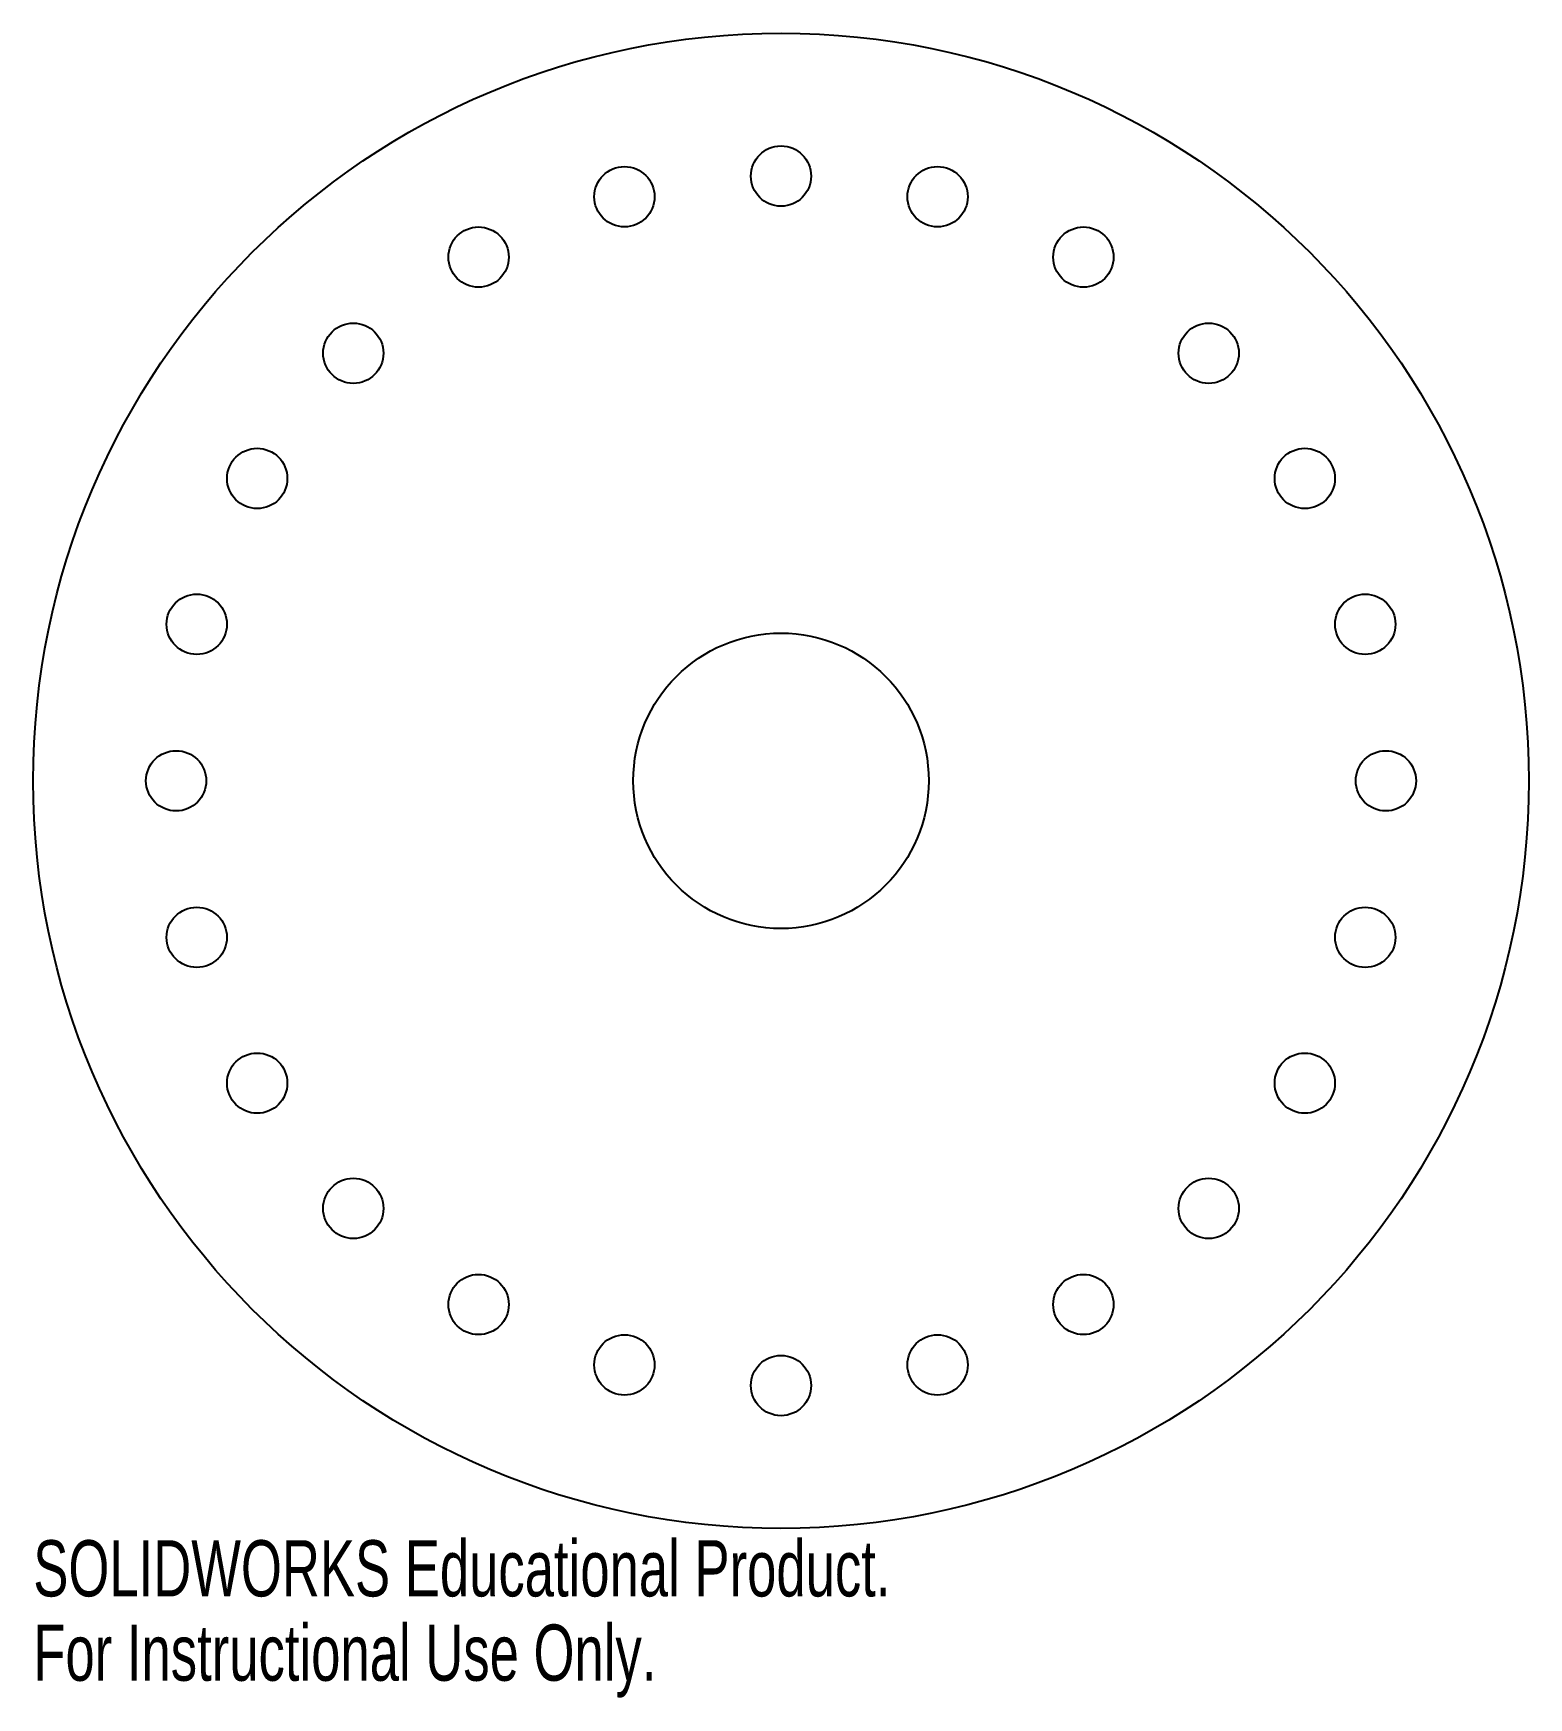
# Paper-space layout '_Back' of a CAD drawing. Header units: inches. Extents: x -2.53 to 2.53, y -3.1 to 2.53.
import ezdxf

# ---------------------------------------------------------------- set-up
doc = ezdxf.new("R2010")
doc.units = ezdxf.units.IN
doc.header["$MEASUREMENT"] = 0
doc.styles.add('SLDTEXTSTYLE0', font='TXT', dxfattribs={"width": 0.7})

psp = doc.layouts.new('_Back')

# ---------------------------------------------------------------- linework, layer by layer
at = {"color": 7, "linetype": 'Continuous', "lineweight": 25}
for centre, radius in [((0, 0), 2.5303), ((0, 2.0469), 0.102), ((-0.5298, 1.9771), 0.102), ((0.5298, 1.9771), 0.102), ((-1.0234, 1.7726), 0.102), ((1.0234, 1.7726), 0.102), ((-1.4473, 1.4473), 0.102), ((1.4473, 1.4473), 0.102), ((-1.7726, 1.0234), 0.102), ((1.7726, 1.0234), 0.102), ((-1.9771, 0.5298), 0.102), ((1.9771, 0.5298), 0.102), ((0, 0), 0.5), ((-2.0469, 0), 0.102), ((2.0469, 0), 0.102), ((-1.9771, -0.5298), 0.102), ((1.9771, -0.5298), 0.102), ((-1.7726, -1.0234), 0.102), ((1.7726, -1.0234), 0.102), ((-1.4473, -1.4473), 0.102), ((1.4473, -1.4473), 0.102), ((-1.0234, -1.7726), 0.102), ((1.0234, -1.7726), 0.102), ((-0.5298, -1.9771), 0.102), ((0.5298, -1.9771), 0.102), ((0, -2.0469), 0.102)]:
    psp.add_circle(centre, radius, dxfattribs=at)

# ---------------------------------------------------------------- texts
at = {"color": 7, "linetype": 'Continuous', "char_height": 0.1903, "attachment_point": 1, "style": 'SLDTEXTSTYLE0'}
for s, insert in [('SOLIDWORKS Educational Product.', (-2.5303, -2.5704)), ('For Instructional Use Only.', (-2.5303, -2.8558))]:
    psp.add_mtext(s, dxfattribs=dict(at, insert=insert))

doc.saveas('drawing.dxf')
